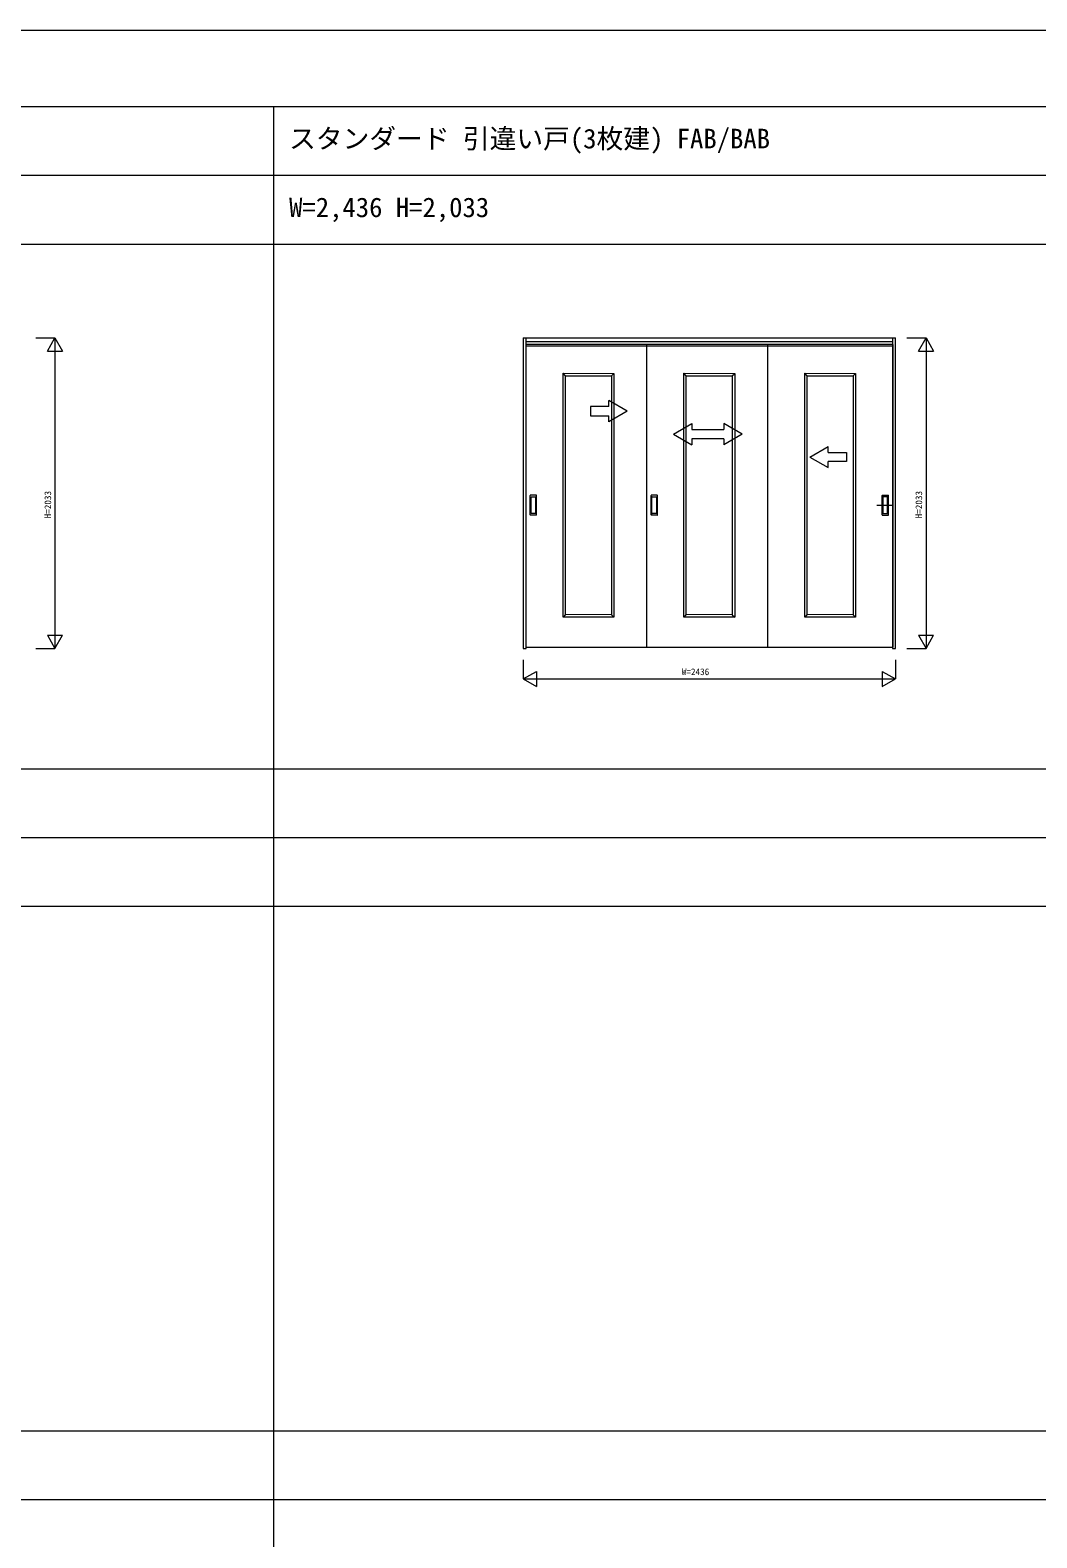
# Model space of a CAD drawing. Units: millimetres, scale not verified. Extents: x -14341 to 14341, y -10000 to 10000.
# Drawn here: x 1165 to 7753, y 130 to 10000 of the extents above; entities that cross this region are included whole.
import ezdxf
from ezdxf.enums import TextEntityAlignment as Align

# ---------------------------------------------------------------- set-up
doc = ezdxf.new("R2010")
doc.units = ezdxf.units.MM
doc.header["$LTSCALE"] = 50
doc.linetypes.add('USER2', pattern=[15, 10, -1, 1, -1, 1, -1])
for name, color, linetype, lineweight in [('0-0_0', 7, 'Continuous', 18), ('0-1_YKK_F1', 7, 'Continuous', 18), ('0-2_YKK_A1', 4, 'Continuous', 18), ('0-3_YKK_N1', 2, 'Continuous', 18)]:
    doc.layers.add(name, color=color, linetype=linetype, lineweight=lineweight)
doc.styles.add('ＭＳ ゴシック', font='')
doc.styles.get('ＭＳ ゴシック').set_extended_font_data('MS Gothic')

msp = doc.modelspace()

# ---------------------------------------------------------------- linework, layer by layer
at = {"layer": '0-1_YKK_F1'}
for p, q in [((-14340.51, 10000), (14340.51, 10000)), ((-14340.51, 9500), (14159.49, 9500)), ((2759.49, -10000), (2759.49, 9500)), ((-14340.51, 9050), (14159.49, 9050)), ((-14340.51, 8600), (14159.49, 8600)), ((-14340.51, 5165), (14159.49, 5165)), ((-14340.51, 4715), (14159.49, 4715)), ((-14340.51, 4265), (14159.49, 4265)), ((-14340.51, 830), (14159.49, 830)), ((-14340.51, 380), (14159.49, 380))]:
    msp.add_line(p, q, dxfattribs=at)
at = {"layer": '0-2_YKK_A1'}
for p, q in [((4391.49, 7985.5), (6827.49, 7985.5)), ((5198.99, 7941.5), (4407.99, 7941.5)), ((4407.99, 7941.5), (4407.99, 5961.5)), ((4411.49, 5952.5), (4411.49, 7985.49)), ((4411.49, 7961.5), (6807.49, 7961.5)), ((4411.49, 7934.5), (6807.49, 7934.5)), ((5989.99, 7941.5), (5198.99, 7941.5)), ((5198.99, 7941.5), (5198.99, 5961.5)), ((6810.99, 7941.5), (5989.99, 7941.5)), ((5989.99, 7941.5), (5989.99, 5961.5)), ((6810.99, 7941.5), (6810.99, 5961.5)), ((4651.99, 7753.67), (4984.99, 7753.34)), ((4667.99, 7737.67), (4651.99, 7753.67)), ((4667.99, 7737.67), (4968.99, 7737.34)), ((4968.99, 7737.34), (4984.99, 7753.34)), ((4968.99, 7737.34), (4968.99, 6173.34)), ((4984.99, 7753.34), (4984.99, 6157.34)), ((5442.99, 7753.67), (5775.99, 7753.34)), ((5458.99, 7737.67), (5442.99, 7753.67)), ((5458.99, 7737.67), (5759.99, 7737.34)), ((5759.99, 7737.34), (5775.99, 7753.34)), ((5759.99, 7737.34), (5759.99, 6173.34)), ((5775.99, 7753.34), (5775.99, 6157.34)), ((6233.99, 7753.67), (6566.99, 7753.34)), ((6249.99, 7737.67), (6233.99, 7753.67)), ((6249.99, 7737.67), (6550.99, 7737.34)), ((6550.99, 7737.34), (6566.99, 7753.34)), ((6550.99, 7737.34), (6550.99, 6173.34)), ((6566.99, 7753.34), (6566.99, 6157.34)), ((5071.99, 7505.5), (4951.99, 7574.78)), ((4951.99, 7535.5), (4951.99, 7574.78)), ((5071.99, 7505.5), (4951.99, 7436.22)), ((4951.99, 7436.22), (4951.99, 7475.5)), ((5373.99, 7355.5), (5493.99, 7424.78)), ((5493.99, 7424.78), (5493.99, 7385.5)), ((5703.99, 7424.78), (5703.99, 7385.5)), ((5823.99, 7355.5), (5703.99, 7424.78)), ((5373.99, 7355.5), (5493.99, 7285.5)), ((5493.99, 7385.5), (5703.99, 7385.5)), ((5493.99, 7325.5), (5493.99, 7285.5)), ((5703.99, 7325.5), (5493.99, 7325.5)), ((5823.99, 7355.5), (5703.99, 7285.5)), ((5703.99, 7325.5), (5703.99, 7285.5)), ((6266.99, 7205.5), (6386.99, 7274.78)), ((6266.99, 7205.5), (6386.99, 7136.22)), ((6386.99, 7235.5), (6386.99, 7274.78)), ((6386.99, 7136.22), (6386.99, 7175.5)), ((4436.99, 6826), (4436.99, 6954)), ((4477.99, 6955), (4437.99, 6955)), ((4442.99, 6836), (4442.99, 6944)), ((4443.99, 6945), (4471.99, 6945)), ((4472.99, 6944), (4472.99, 6836)), ((4478.99, 6826), (4478.99, 6954)), ((5227.99, 6826), (5227.99, 6954)), ((5268.99, 6955), (5228.99, 6955)), ((5233.99, 6836), (5233.99, 6944)), ((5234.99, 6945), (5262.99, 6945)), ((5263.99, 6944), (5263.99, 6836)), ((5269.99, 6826), (5269.99, 6954)), ((6739.99, 6826), (6739.99, 6954)), ((6740.99, 6955), (6780.99, 6955)), ((6745.99, 6944), (6745.99, 6836)), ((6774.99, 6945), (6746.99, 6945)), ((6775.99, 6836), (6775.99, 6944)), ((6781.99, 6826), (6781.99, 6954)), ((4477.99, 6825), (4437.99, 6825)), ((4471.99, 6835), (4443.99, 6835)), ((5268.99, 6825), (5228.99, 6825)), ((5262.99, 6835), (5234.99, 6835)), ((6704.61, 6890), (6814.61, 6890)), ((6740.99, 6825), (6780.99, 6825)), ((6746.99, 6835), (6774.99, 6835)), ((4667.99, 6173.67), (4651.99, 6157.67)), ((4968.99, 6173.34), (4984.99, 6157.34)), ((5458.99, 6173.67), (5442.99, 6157.67)), ((5759.99, 6173.34), (5775.99, 6157.34)), ((6249.99, 6173.67), (6233.99, 6157.67)), ((6550.99, 6173.34), (6566.99, 6157.34)), ((4407.99, 5961.5), (5198.99, 5961.5)), ((5198.99, 5961.5), (5989.99, 5961.5)), ((5989.99, 5961.5), (6810.99, 5961.5))]:
    msp.add_line(p, q, dxfattribs=at)
at = {"layer": '0-2_YKK_A1', "linetype": 'USER2'}
msp.add_line((6704.61, 6890), (6814.61, 6890), dxfattribs=at)
at = {"layer": '0-2_YKK_A1'}
for points in [[(4391.49, 7985.5), (4391.49, 5952.5), (4411.49, 5952.5)], [(6807.49, 7985.49), (6807.49, 5952.5), (6827.49, 5952.5), (6827.49, 7985.5)], [(4984.99, 6157.34), (4651.99, 6157.67), (4651.99, 7753.67)], [(4968.99, 6173.34), (4667.99, 6173.67), (4667.99, 7737.67)], [(5775.99, 6157.34), (5442.99, 6157.67), (5442.99, 7753.67)], [(5759.99, 6173.34), (5458.99, 6173.67), (5458.99, 7737.67)], [(6566.99, 6157.34), (6233.99, 6157.67), (6233.99, 7753.67)], [(6550.99, 6173.34), (6249.99, 6173.67), (6249.99, 7737.67)], [(4951.99, 7535.5), (4831.99, 7535.5), (4831.99, 7475.5), (4951.99, 7475.5)], [(6386.99, 7235.5), (6506.99, 7235.5), (6506.99, 7175.5), (6386.99, 7175.5)]]:
    msp.add_lwpolyline(points, dxfattribs=at)
for centre, start, end in [((4437.99, 6954), 90, 180), ((4443.99, 6944), 90, 180), ((4471.99, 6944), 0, 90), ((4477.99, 6954), 0, 90), ((5228.99, 6954), 90, 180), ((5234.99, 6944), 90, 180), ((5262.99, 6944), 0, 90), ((5268.99, 6954), 0, 90), ((6740.99, 6954), 90, 180), ((6746.99, 6944), 90, 180), ((6774.99, 6944), 360, 90), ((6780.99, 6954), 0, 90), ((4437.99, 6826), 180, 270), ((4443.99, 6836), 180, 270), ((4471.99, 6836), 270, 0), ((4477.99, 6826), 270, 0), ((5228.99, 6826), 180, 270), ((5234.99, 6836), 180, 270), ((5262.99, 6836), 270, 0), ((5268.99, 6826), 270, 0), ((6740.99, 6826), 180, 270), ((6746.99, 6836), 180, 270), ((6774.99, 6836), 270, 360), ((6780.99, 6826), 270, 0)]:
    msp.add_arc(centre, 1, start, end, dxfattribs=at)
at = {"layer": '0-3_YKK_N1'}
for p, q in [((1202.49, 7985.5), (1327.49, 7985.5)), ((1277.49, 7898.9), (1377.49, 7898.9)), ((1327.49, 7985.5), (1327.49, 5952.5)), ((6902.49, 7985.5), (7027.49, 7985.5)), ((6977.49, 7898.9), (7077.49, 7898.9)), ((7027.49, 7985.5), (7027.49, 5952.5)), ((1277.49, 6039.1), (1377.49, 6039.1)), ((6977.49, 6039.1), (7077.49, 6039.1)), ((1202.49, 5952.5), (1327.49, 5952.5)), ((6902.49, 5952.5), (7027.49, 5952.5)), ((6827.49, 5877.5), (6827.49, 5752.5)), ((4391.49, 5752.5), (4478.09, 5802.5)), ((4391.49, 5752.5), (4478.09, 5702.5)), ((4478.09, 5802.5), (4478.09, 5702.5)), ((6740.89, 5802.5), (6827.49, 5752.5))]:
    msp.add_line(p, q, dxfattribs=at)
for points in [[(1277.49, 7898.9), (1327.49, 7985.5), (1377.49, 7898.9)], [(6977.49, 7898.9), (7027.49, 7985.5), (7077.49, 7898.9)], [(1277.49, 6039.1), (1327.49, 5952.5), (1377.49, 6039.1)], [(6977.49, 6039.1), (7027.49, 5952.5), (7077.49, 6039.1)], [(4391.49, 5877.5), (4391.49, 5752.5), (6827.49, 5752.5)], [(6740.89, 5802.5), (6740.89, 5702.5), (6827.49, 5752.5)]]:
    msp.add_lwpolyline(points, dxfattribs=at)

# ---------------------------------------------------------------- texts
at = {"layer": '0-0_0', "style": 'ＭＳ ゴシック'}
for s, p in [('スタンダード 引違い戸(3枚建) FAB/BAB', (2859.49, 9187.5)), ('W=2,436 H=2,033', (2859.49, 8737.5))]:
    msp.add_text(s, height=128.3, dxfattribs=at).set_placement(p, align=Align.BOTTOM_LEFT)
at = {"layer": '0-3_YKK_N1', "color": 7, "style": 'ＭＳ ゴシック'}
for p in [(1315.49, 6804), (7015.49, 6804)]:
    msp.add_text('H=2033', height=43.99, rotation=90, dxfattribs=at).set_placement(p, align=Align.BOTTOM_LEFT)
msp.add_text('W=2436', height=43.99, dxfattribs=at).set_placement((5429.49, 5764.5), align=Align.BOTTOM_LEFT)

doc.saveas('drawing.dxf')
